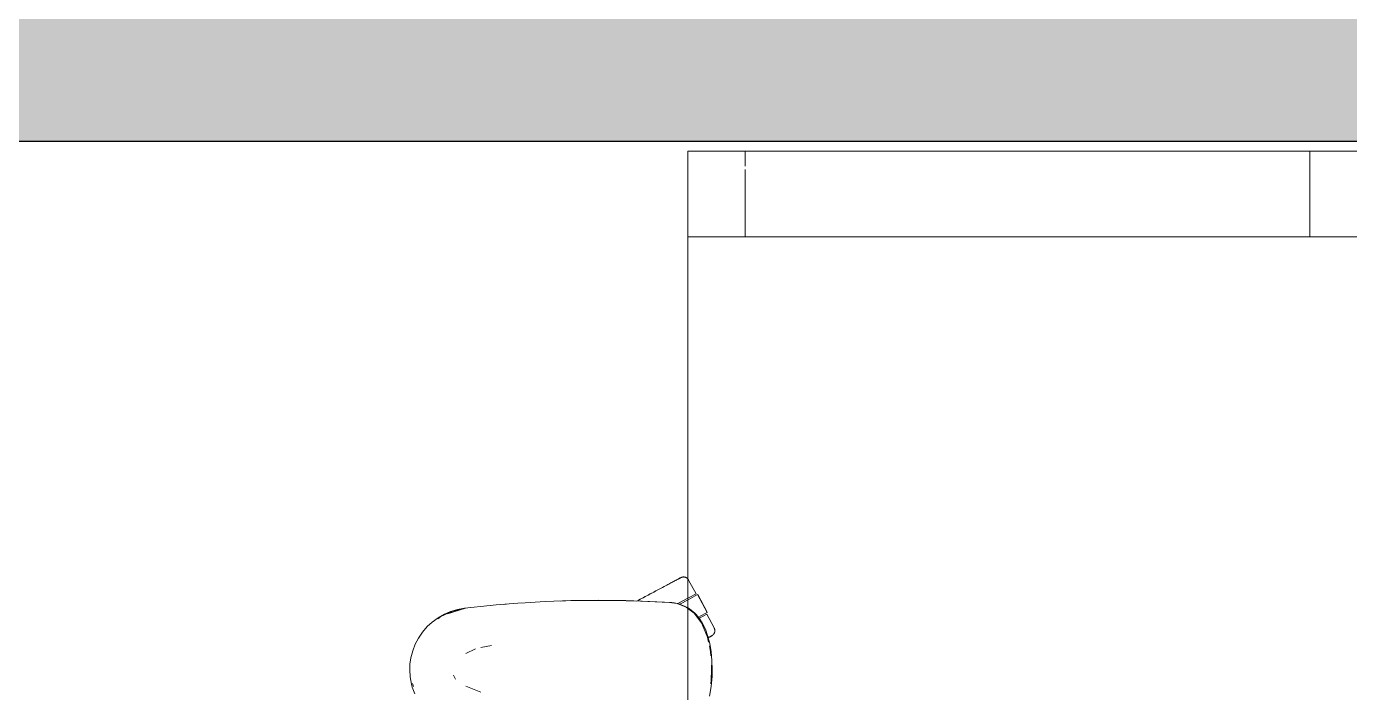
# Model space of a CAD drawing. Header units: millimetres. Extents: x 155927 to 326028, y -36033 to 97293.
# Drawn here: x 221402 to 222327, y 20491 to 20957 of the extents above; entities that cross this region are included whole.
import ezdxf

# ---------------------------------------------------------------- set-up
doc = ezdxf.new("R2010")
doc.units = ezdxf.units.MM
doc.header["$MEASUREMENT"] = 0
for name, color, linetype, lineweight in [('A-WALL-PATT', 7, 'CONTINUOUS', 9), ('G-IMPT', 8, 'CONTINUOUS', 9), ('I-FURN', 8, 'CONTINUOUS', 9), ('I-WALL', 7, 'CONTINUOUS', 9)]:
    doc.layers.add(name, color=color, linetype=linetype, lineweight=lineweight)

msp = doc.modelspace()

# ---------------------------------------------------------------- hatches: boundary and pattern name
at = {"layer": 'A-WALL-PATT'}
msp.add_hatch(color=256, dxfattribs=at).paths.add_polyline_path([(222523.89, 20876.61), (222523.89, 20998.61), (220477.89, 20998.61), (220477.89, 20876.61), (221777.7, 20876.61)], flags=0)

# ---------------------------------------------------------------- linework, layer by layer
at = {"layer": 'G-IMPT'}
for p, q in [((221709.01, 20550.37), (221696.54, 20546.54)), ((221708.49, 20550.37), (221703.45, 20549.47)), ((221709.01, 20550.37), (221705.69, 20549.45)), ((221726.42, 20552.27), (221708.49, 20550.37)), ((221730.55, 20552.62), (221726.42, 20552.27)), ((221745.61, 20553.87), (221730.55, 20552.62)), ((221737.42, 20553.21), (221735.75, 20553.05)), ((221745.61, 20553.87), (221750.69, 20554.19)), ((221750.69, 20554.19), (221764.83, 20555)), ((221770.86, 20555.26), (221764.83, 20555)), ((221770.86, 20555.26), (221782.62, 20555.64)), ((221775.74, 20555.4), (221777.68, 20555.51)), ((221777.68, 20555.51), (221779.18, 20555.52)), ((221791.03, 20555.81), (221782.62, 20555.64)), ((221791.03, 20555.81), (221801.83, 20555.9)), ((221791.03, 20555.81), (221811.22, 20555.85)), ((221791.03, 20555.81), (221821.05, 20555.69)), ((221821.05, 20555.69), (221801.83, 20555.9)), ((221811.22, 20555.85), (221821.05, 20555.69)), ((221811.22, 20555.85), (221832.62, 20555.35)), ((221811.22, 20555.85), (221831.41, 20555.39)), ((221811.22, 20555.82), (221813.26, 20555.83)), ((221813.26, 20555.83), (221815.17, 20555.76)), ((221821.05, 20555.69), (221832.62, 20555.35)), ((221832.62, 20555.35), (221831.41, 20555.39)), ((221831.41, 20555.39), (221853.19, 20554.3)), ((221831.41, 20555.39), (221851.58, 20554.42)), ((221832.62, 20555.35), (221853.19, 20554.3)), ((221853.19, 20554.3), (221851.58, 20554.42)), ((221853.19, 20554.3), (221854.84, 20554.05)), ((221857.05, 20553.59), (221853.21, 20554.17)), ((221857.23, 20553.61), (221854.84, 20554.05)), ((221857.05, 20553.59), (221863.25, 20551.18)), ((221857.23, 20553.61), (221858.58, 20553.24)), ((221862.22, 20551.84), (221858.58, 20553.24)), ((221862.22, 20551.84), (221864.46, 20550.57)), ((221863.25, 20551.18), (221864.46, 20550.28)), ((221864.46, 20550.57), (221865.65, 20549.89)), ((221685.82, 20540.69), (221689.91, 20543.68)), ((221689.86, 20542.99), (221691.97, 20544.59)), ((221694.35, 20546.2), (221689.91, 20543.68)), ((221700.04, 20548.32), (221691.97, 20544.59)), ((221694.35, 20546.2), (221698.59, 20548.01)), ((221696.54, 20546.54), (221705.69, 20549.45)), ((221698.59, 20548.01), (221703.45, 20549.47)), ((221700.04, 20548.32), (221708.44, 20550.24)), ((221864.46, 20550.28), (221868.87, 20547.01)), ((221865.65, 20549.89), (221869.39, 20546.81)), ((221868.87, 20547.01), (221874.09, 20540.22)), ((221872.06, 20543.77), (221869.39, 20546.81)), ((221874.71, 20539.72), (221872.06, 20543.77)), ((221676.23, 20529.52), (221679.06, 20533.69)), ((221679.06, 20533.69), (221682.39, 20537.52)), ((221685.82, 20540.69), (221682.39, 20537.52)), ((221874.09, 20540.22), (221875.93, 20535.83)), ((221874.71, 20539.72), (221876.7, 20535.65)), ((221878.26, 20530.2), (221875.93, 20535.83)), ((221878.28, 20531.32), (221876.7, 20535.65)), ((221674.04, 20525.36), (221672.21, 20520.64)), ((221676.23, 20529.52), (221674.04, 20525.36)), ((221727.21, 20524.4), (221719.77, 20522.83)), ((221878.26, 20530.2), (221878.97, 20526.74)), ((221878.28, 20531.32), (221879.71, 20525.84)), ((221879.53, 20523.99), (221880.3, 20520.24)), ((221880.71, 20519.9), (221879.71, 20525.84)), ((221670.95, 20515.78), (221670.3, 20511.26)), ((221670.95, 20515.78), (221672.21, 20520.64)), ((221709.38, 20518.79), (221716.16, 20522.06)), ((221880.3, 20520.24), (221880.5, 20517.04)), ((221880.71, 20519.9), (221881.28, 20513.75)), ((221881.46, 20507.42), (221881.28, 20513.75)), ((221670.13, 20507.42), (221670.3, 20511.26)), ((221670.13, 20507.42), (221670.43, 20502.38)), ((221880.85, 20500.25), (221881.08, 20507.42)), ((221880.89, 20510.52), (221881.08, 20507.42)), ((221881.37, 20502.91), (221881.46, 20507.42)), ((221670.43, 20502.38), (221671.3, 20497.43)), ((221671.3, 20497.43), (221671.87, 20495.3)), ((221673.58, 20490.53), (221671.87, 20495.3)), ((221672.67, 20495.74), (221672.05, 20497.76)), ((221700.74, 20503.59), (221701.76, 20501.37)), ((221701.76, 20501.37), (221702.06, 20500.92)), ((221719.71, 20491.7), (221709.28, 20495.84)), ((221879.68, 20488.83), (221880.8, 20495.59)), ((221880.85, 20500.25), (221880.46, 20497.47)), ((221881.37, 20502.91), (221880.8, 20495.59))]:
    msp.add_line(p, q, dxfattribs=at)
at = {"layer": 'I-FURN'}
for p, q in [((221904.46, 20869.61), (221864.46, 20869.61)), ((221864.46, 20869.61), (222299.09, 20869.61)), ((221864.46, 20869.61), (221864.46, 20809.61)), ((221864.46, 20869.61), (221864.46, 20809.61)), ((222664.46, 20869.61), (221864.46, 20869.61)), ((221864.46, 20869.61), (221864.46, 19469.61)), ((221864.46, 19469.61), (221864.46, 20869.61)), ((221864.46, 20869.61), (222664.46, 20869.61)), ((223424.46, 20869.61), (221904.46, 20869.61)), ((221904.46, 20869.61), (221904.46, 20859.03)), ((221904.46, 20869.61), (221904.46, 20859.03)), ((222299.09, 20869.61), (222429.46, 20869.61)), ((222299.09, 20869.61), (222299.09, 20809.61)), ((222299.09, 20869.61), (222299.09, 20809.61)), ((221904.46, 20856.72), (221904.46, 20809.61)), ((221904.46, 20856.72), (221904.46, 20809.61)), ((222299.09, 20809.61), (221864.46, 20809.61)), ((221864.46, 20809.61), (221904.46, 20809.61)), ((221904.46, 20809.61), (223424.46, 20809.61)), ((222429.46, 20809.61), (222299.09, 20809.61)), ((221854.6, 20569.07), (221853.98, 20568.74)), ((221855.18, 20569.38), (221854.6, 20569.07)), ((221854.87, 20569.21), (221855.44, 20569.52)), ((221855.73, 20569.67), (221855.18, 20569.38)), ((221855.44, 20569.52), (221855.97, 20569.8)), ((221856.25, 20569.95), (221855.73, 20569.67)), ((221855.97, 20569.8), (221856.47, 20570.07)), ((221856.73, 20570.2), (221856.25, 20569.95)), ((221856.47, 20570.07), (221856.94, 20570.31)), ((221857.18, 20570.44), (221856.73, 20570.2)), ((221856.94, 20570.31), (221857.37, 20570.54)), ((221857.59, 20570.66), (221857.18, 20570.44)), ((221857.37, 20570.54), (221857.76, 20570.75)), ((221857.96, 20570.86), (221857.59, 20570.66)), ((221857.76, 20570.75), (221858.12, 20570.94)), ((221858.29, 20571.03), (221857.96, 20570.86)), ((221858.12, 20570.94), (221858.44, 20571.11)), ((221858.59, 20571.19), (221858.29, 20571.03)), ((221858.44, 20571.11), (221858.71, 20571.26)), ((221858.85, 20571.33), (221858.59, 20571.19)), ((221858.71, 20571.26), (221858.96, 20571.39)), ((221859.07, 20571.45), (221858.85, 20571.33)), ((221858.96, 20571.39), (221859.16, 20571.49)), ((221859.25, 20571.54), (221859.07, 20571.45)), ((221859.16, 20571.49), (221859.32, 20571.58)), ((221859.39, 20571.62), (221859.25, 20571.54)), ((221859.32, 20571.58), (221859.44, 20571.64)), ((221859.49, 20571.67), (221859.39, 20571.62)), ((221859.44, 20571.64), (221859.52, 20571.69)), ((221859.55, 20571.7), (221859.49, 20571.67)), ((221859.52, 20571.69), (221859.56, 20571.71)), ((221859.57, 20571.71), (221859.55, 20571.7)), ((221859.56, 20571.71), (221859.57, 20571.71)), ((221859.57, 20571.71), (221859.71, 20571.79)), ((221859.71, 20571.79), (221859.86, 20571.85)), ((221859.86, 20571.85), (221860.01, 20571.91)), ((221860.01, 20571.91), (221860.16, 20571.97)), ((221860.16, 20571.97), (221860.31, 20572.02)), ((221860.31, 20572.02), (221860.47, 20572.06)), ((221860.47, 20572.06), (221860.63, 20572.1)), ((221860.63, 20572.1), (221860.79, 20572.13)), ((221860.79, 20572.13), (221860.94, 20572.15)), ((221860.94, 20572.15), (221861.11, 20572.17)), ((221861.11, 20572.17), (221861.27, 20572.18)), ((221861.27, 20572.18), (221861.43, 20572.18)), ((221861.43, 20572.18), (221861.59, 20572.18)), ((221861.59, 20572.18), (221861.75, 20572.17)), ((221861.75, 20572.17), (221861.91, 20572.16)), ((221861.91, 20572.16), (221862.07, 20572.14)), ((221862.07, 20572.14), (221862.23, 20572.11)), ((221862.23, 20572.11), (221862.39, 20572.08)), ((221862.39, 20572.08), (221862.54, 20572.04)), ((221862.54, 20572.04), (221862.7, 20571.99)), ((221862.7, 20571.99), (221862.85, 20571.94)), ((221862.85, 20571.94), (221863, 20571.88)), ((221863, 20571.88), (221863.15, 20571.82)), ((221863.15, 20571.82), (221863.29, 20571.75)), ((221863.29, 20571.75), (221863.43, 20571.67)), ((221863.43, 20571.67), (221863.57, 20571.59)), ((221863.57, 20571.59), (221863.71, 20571.5)), ((221863.71, 20571.5), (221863.84, 20571.41)), ((221863.84, 20571.41), (221863.97, 20571.31)), ((221863.97, 20571.31), (221864.09, 20571.21)), ((221864.09, 20571.21), (221864.21, 20571.1)), ((221864.21, 20571.1), (221864.33, 20570.99)), ((221864.33, 20570.99), (221864.44, 20570.87)), ((221864.44, 20570.87), (221864.55, 20570.75)), ((221864.55, 20570.75), (221864.65, 20570.62)), ((221864.65, 20570.62), (221864.74, 20570.49)), ((221864.74, 20570.49), (221864.83, 20570.36)), ((221864.83, 20570.36), (221864.92, 20570.22)), ((221864.92, 20570.22), (221865, 20570.08)), ((221865, 20570.08), (221865.02, 20570.05)), ((221870.17, 20560.36), (221865.02, 20570.05)), ((221836.71, 20559.56), (221835.71, 20559.03)), ((221836.17, 20559.27), (221837.17, 20559.8)), ((221837.71, 20560.09), (221836.71, 20559.56)), ((221837.17, 20559.8), (221838.17, 20560.33)), ((221838.71, 20560.62), (221837.71, 20560.09)), ((221838.17, 20560.33), (221839.16, 20560.86)), ((221839.69, 20561.14), (221838.71, 20560.62)), ((221839.16, 20560.86), (221840.14, 20561.38)), ((221840.67, 20561.66), (221839.69, 20561.14)), ((221840.14, 20561.38), (221841.12, 20561.9)), ((221841.64, 20562.18), (221840.67, 20561.66)), ((221841.12, 20561.9), (221842.08, 20562.41)), ((221842.6, 20562.69), (221841.64, 20562.18)), ((221842.08, 20562.41), (221843.03, 20562.92)), ((221843.54, 20563.19), (221842.6, 20562.69)), ((221843.03, 20562.92), (221843.97, 20563.42)), ((221844.47, 20563.68), (221843.54, 20563.19)), ((221843.97, 20563.42), (221844.89, 20563.91)), ((221845.38, 20564.17), (221844.47, 20563.68)), ((221844.89, 20563.91), (221845.8, 20564.39)), ((221846.28, 20564.65), (221845.38, 20564.17)), ((221845.8, 20564.39), (221846.69, 20564.86)), ((221847.16, 20565.11), (221846.28, 20564.65)), ((221846.69, 20564.86), (221847.55, 20565.32)), ((221848.01, 20565.57), (221847.16, 20565.11)), ((221847.55, 20565.32), (221848.4, 20565.77)), ((221848.85, 20566.01), (221848.01, 20565.57)), ((221849.66, 20566.44), (221848.85, 20566.01)), ((221850.45, 20566.86), (221849.66, 20566.44)), ((221851.21, 20567.27), (221850.45, 20566.86)), ((221851.95, 20567.66), (221851.21, 20567.27)), ((221852.65, 20568.04), (221851.95, 20567.66)), ((221853.33, 20568.4), (221852.65, 20568.04)), ((221853.98, 20568.74), (221853.33, 20568.4)), ((221864.6, 20556.27), (221871.29, 20559.83)), ((221870.17, 20560.36), (221864.89, 20557.55)), ((221871.29, 20559.83), (221877.87, 20547.46)), ((221878.04, 20547.56), (221871.46, 20559.92)), ((221829.71, 20555.83), (221828.72, 20555.31)), ((221829.17, 20555.55), (221830.16, 20556.08)), ((221830.7, 20556.36), (221829.71, 20555.83)), ((221830.16, 20556.08), (221831.15, 20556.6)), ((221831.69, 20556.89), (221830.7, 20556.36)), ((221831.15, 20556.6), (221832.15, 20557.14)), ((221832.69, 20557.42), (221831.69, 20556.89)), ((221832.15, 20557.14), (221833.16, 20557.67)), ((221833.7, 20557.96), (221832.69, 20557.42)), ((221833.16, 20557.67), (221834.16, 20558.2)), ((221834.7, 20558.49), (221833.7, 20557.96)), ((221834.16, 20558.2), (221835.17, 20558.74)), ((221835.71, 20559.03), (221834.7, 20558.49)), ((221835.17, 20558.74), (221836.17, 20559.27)), ((221864.89, 20557.55), (221857.51, 20553.63)), ((221858.79, 20553.18), (221864.6, 20556.27)), ((221877.68, 20546.23), (221872.49, 20543.47)), ((221877.87, 20547.46), (221872.57, 20544.65)), ((221882.83, 20536.55), (221877.68, 20546.23)), ((221882.22, 20531.9), (221882.11, 20531.79)), ((221882.33, 20532.02), (221882.22, 20531.9)), ((221882.43, 20532.15), (221882.33, 20532.02)), ((221882.53, 20532.28), (221882.43, 20532.15)), ((221882.62, 20532.41), (221882.53, 20532.28)), ((221882.71, 20532.54), (221882.62, 20532.41)), ((221882.79, 20532.68), (221882.71, 20532.54)), ((221882.86, 20532.83), (221882.79, 20532.68)), ((221882.83, 20536.55), (221882.9, 20536.4)), ((221882.93, 20532.97), (221882.86, 20532.83)), ((221882.9, 20536.4), (221882.97, 20536.26)), ((221883, 20533.12), (221882.93, 20532.97)), ((221882.97, 20536.26), (221883.03, 20536.11)), ((221883.06, 20533.27), (221883, 20533.12)), ((221883.03, 20536.11), (221883.09, 20535.96)), ((221883.11, 20533.42), (221883.06, 20533.27)), ((221883.09, 20535.96), (221883.14, 20535.8)), ((221883.16, 20533.58), (221883.11, 20533.42)), ((221883.14, 20535.8), (221883.18, 20535.65)), ((221883.2, 20533.73), (221883.16, 20533.58)), ((221883.18, 20535.65), (221883.22, 20535.49)), ((221883.23, 20533.89), (221883.2, 20533.73)), ((221883.22, 20535.49), (221883.25, 20535.33)), ((221883.26, 20534.05), (221883.23, 20533.89)), ((221883.25, 20535.33), (221883.27, 20535.17)), ((221883.28, 20534.21), (221883.26, 20534.05)), ((221883.27, 20535.17), (221883.29, 20535.01)), ((221883.29, 20534.37), (221883.28, 20534.21)), ((221883.29, 20535.01), (221883.3, 20534.85)), ((221883.3, 20534.53), (221883.29, 20534.37)), ((221883.3, 20534.85), (221883.3, 20534.69)), ((221883.3, 20534.69), (221883.3, 20534.53)), ((221878.53, 20529.7), (221878.96, 20529.93)), ((221879.18, 20530.04), (221878.77, 20529.82)), ((221878.96, 20529.93), (221879.36, 20530.14)), ((221879.55, 20530.24), (221879.18, 20530.04)), ((221879.36, 20530.14), (221879.71, 20530.33)), ((221879.89, 20530.42), (221879.55, 20530.24)), ((221879.71, 20530.33), (221880.03, 20530.49)), ((221880.19, 20530.58), (221879.89, 20530.42)), ((221880.03, 20530.49), (221880.31, 20530.64)), ((221880.45, 20530.71), (221880.19, 20530.58)), ((221880.31, 20530.64), (221880.55, 20530.77)), ((221880.66, 20530.83), (221880.45, 20530.71)), ((221880.55, 20530.77), (221880.75, 20530.88)), ((221880.84, 20530.93), (221880.66, 20530.83)), ((221880.75, 20530.88), (221880.91, 20530.96)), ((221880.98, 20531), (221880.84, 20530.93)), ((221880.91, 20530.96), (221881.04, 20531.03)), ((221881.09, 20531.05), (221880.98, 20531)), ((221881.04, 20531.03), (221881.12, 20531.07)), ((221881.15, 20531.09), (221881.09, 20531.05)), ((221881.12, 20531.07), (221881.16, 20531.09)), ((221881.17, 20531.1), (221881.15, 20531.09)), ((221881.16, 20531.09), (221881.17, 20531.1)), ((221881.2, 20531.12), (221881.17, 20531.1)), ((221881.34, 20531.2), (221881.2, 20531.12)), ((221881.48, 20531.28), (221881.34, 20531.2)), ((221881.61, 20531.37), (221881.48, 20531.28)), ((221881.74, 20531.47), (221881.61, 20531.37)), ((221881.87, 20531.57), (221881.74, 20531.47)), ((221881.99, 20531.68), (221881.87, 20531.57)), ((221882.11, 20531.79), (221881.99, 20531.68))]:
    msp.add_line(p, q, dxfattribs=at)
at = {"layer": 'I-WALL', "lineweight": 30}
msp.add_line((220579.89, 20876.61), (222523.89, 20876.61), dxfattribs=at)

doc.saveas('drawing.dxf')
